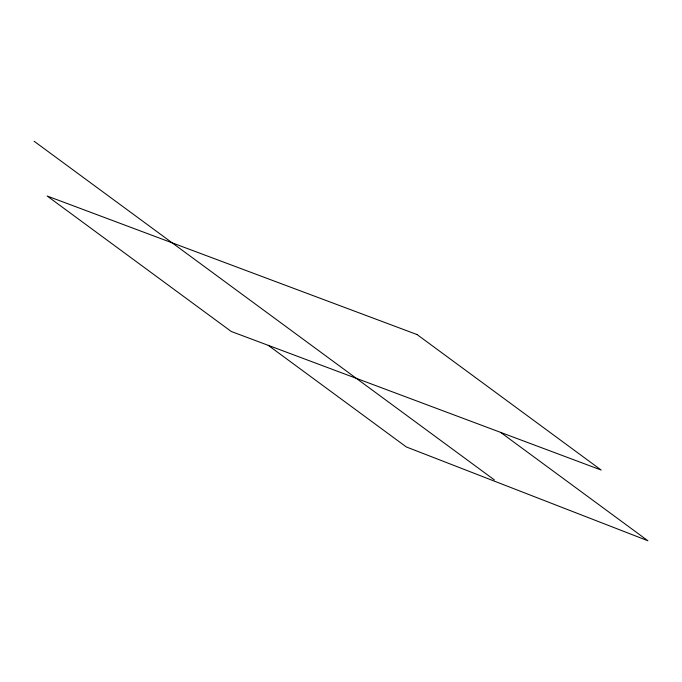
<?xml version="1.0" encoding="UTF-8"?>
<svg xmlns="http://www.w3.org/2000/svg" width="682" height="682" viewBox="0 0 682 682"><rect width="100%" height="100%" fill="white"/><g stroke="black" fill="none" stroke-linecap="round" stroke-linejoin="round"><path stroke-width="1.02" d="M500.614 432.379L647.9 540.758L406.327 446.949L268.248 345.348M34.1 141.242L494.365 479.923M417.077 334.572L47.152 196.015L231.258 331.486L601.183 470.051L417.077 334.572"/></g></svg>
